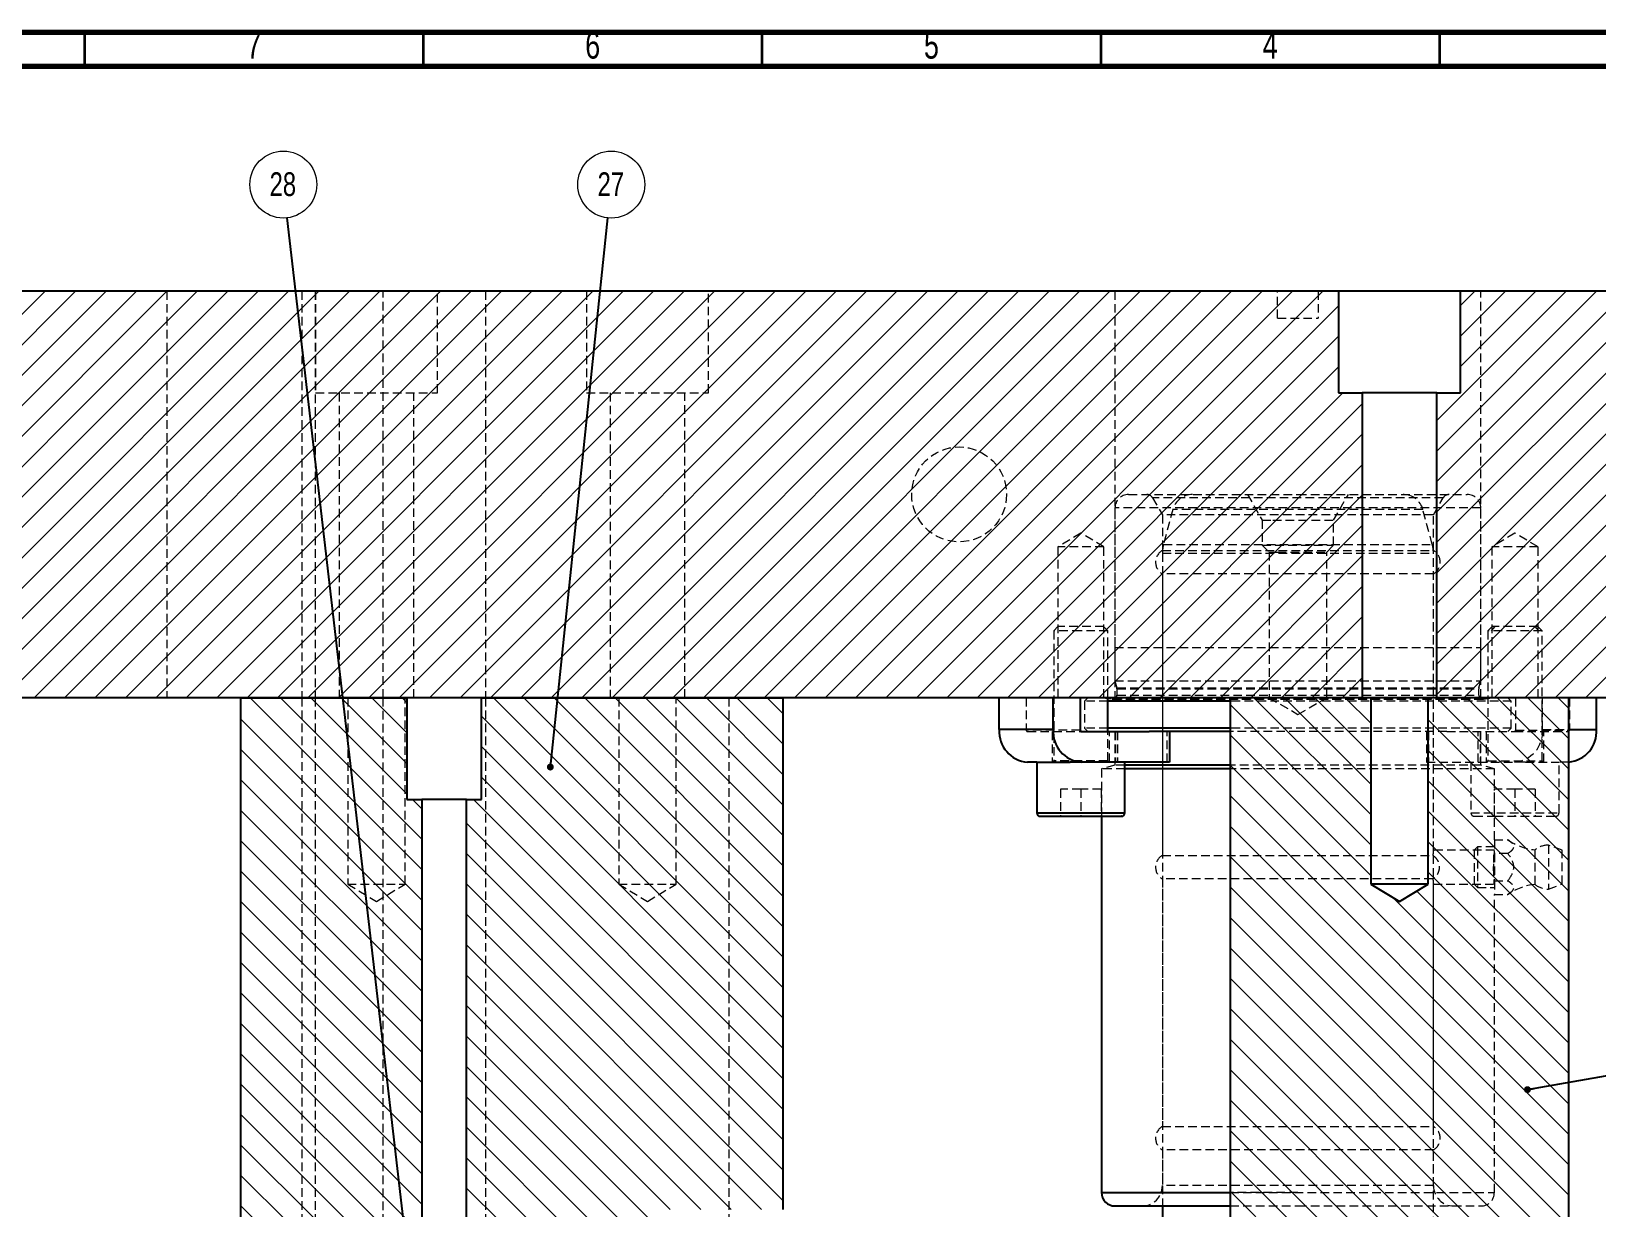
# Model space of a CAD drawing. Header units: millimetres. Extents: x 5 to 1512, y -497 to 895.
# Drawn here: x 1142.1 to 1373.2, y 721.5 to 895.1 of the extents above; entities that cross this region are included whole.
import ezdxf

# ---------------------------------------------------------------- set-up
doc = ezdxf.new("R2010")
doc.units = ezdxf.units.MM
doc.linetypes.add('HIDDEN', pattern=[1.905, 1.27, -0.635])
doc.styles.add('SLDTEXTSTYLE13', font='TXT', dxfattribs={"width": 0.75})
doc.dimstyles.new('SLDDIMSTYLE0', dxfattribs={"dimtxt": 3.5, "dimasz": 3.302, "dimexe": 0, "dimexo": 0.0625, "dimgap": 0.875, "dimtad": 1, "dimrnd": 1e-09, "dimzin": 12, "dimdsep": 46, "dimtxsty": 'SLDTEXTSTYLE13', "dimsah": 1, "dimcen": 0.09, "dimadec": 0, "dimazin": 3, "dimtfac": 1, "dimtofl": 0, "dimtmove": 0, "dimatfit": 3, "dimfxl": 1, "dimfrac": 2, "dimtolj": 1, "dimtzin": 12, "dimarcsym": 0})
doc.dimstyles.new('SLDDIMSTYLE2', dxfattribs={"dimtxt": 0.18, "dimasz": 1.016, "dimexe": 0, "dimexo": 0.0625, "dimgap": 0, "dimtad": 0, "dimtih": 1, "dimtoh": 1, "dimdec": 0, "dimrnd": 1e-09, "dimzin": 0, "dimdsep": 46, "dimtxsty": 'Standard', "dimblk1": 'DOT', "dimblk2": 'DOT', "dimsah": 1, "dimcen": 0.09, "dimadec": 0, "dimazin": 0, "dimtfac": 1.016, "dimtdec": 0, "dimtofl": 0, "dimtmove": 0, "dimatfit": 3, "dimldrblk": 'DOT', "dimfxl": 1, "dimfrac": 2, "dimtolj": 1, "dimtzin": 0, "dimarcsym": 0})

# ---------------------------------------------------------------- blocks, each defined once
blk = doc.blocks.new('_D_5')
at = {"color": 7, "linetype": 'Continuous', "lineweight": 18}
for p, q in [((1380.05, 796.78), (1449.33, 796.78)), ((1448.33, 796.78), (1448.33, 704.28)), ((1369.05, 704.28), (1449.33, 704.28))]:
    blk.add_line(p, q, dxfattribs=at)
for points in [[(1448.33, 796.78), (1447.82, 793.48), (1448.84, 793.48)], [(1448.33, 704.28), (1448.84, 707.58), (1447.82, 707.58)]]:
    blk.add_solid(points, dxfattribs=at)
at = {"color": 7, "linetype": 'Continuous', "lineweight": 18, "insert": (1443.82, 749.5), "char_height": 3.5, "attachment_point": 1, "rotation": 90, "style": 'SLDTEXTSTYLE13'}
blk.add_mtext('92,50', dxfattribs=at)
blk = doc.blocks.new('SW_NOTE_25')
at = {"color": 0, "linetype": 'Continuous', "lineweight": 0}
blk.add_circle((0.51, 4.91), 4.94, dxfattribs=at)
at = {"color": 0, "linetype": 'Continuous', "lineweight": 0, "insert": (0.44, 6.72), "char_height": 3.5, "attachment_point": 2, "style": 'SLDTEXTSTYLE13'}
blk.add_mtext('27', dxfattribs=at)
blk = doc.blocks.new('_Dot')
at = {"color": 0, "linetype": 'ByBlock', "lineweight": -2}
blk.add_line((-0.5, 0), (-1, 0), dxfattribs=at)
at = {"color": 0, "linetype": 'ByBlock', "const_width": 0.5}
blk.add_lwpolyline([(-0.25, 0, 1), (0.25, 0, 1)], format="xyb", close=True, dxfattribs=at)
blk = doc.blocks.new('SW_NOTE_26')
at = {"color": 0, "linetype": 'Continuous', "lineweight": 0}
blk.add_circle((-0.57, 4.91), 4.94, dxfattribs=at)
at = {"color": 0, "linetype": 'Continuous', "lineweight": 0, "insert": (-0.64, 6.72), "char_height": 3.5, "attachment_point": 2, "style": 'SLDTEXTSTYLE13'}
blk.add_mtext('28', dxfattribs=at)

msp = doc.modelspace()

# ---------------------------------------------------------------- hatches: boundary and pattern name
at = {"linetype": 'Continuous', "lineweight": 18}
h = msp.add_hatch(dxfattribs=at)
h.set_pattern_fill('ANSI31', style=0)
h.paths.add_polyline_path([(1335.05, 841.78), (1335.05, 856.78), (1128.05, 856.78), (1128.05, 841.78), (1124.55, 841.78), (1124.55, 796.78), (1338.55, 796.78), (1338.55, 841.78)], flags=0)
h = msp.add_hatch(dxfattribs=at)
h.set_pattern_fill('ANSI31', style=0)
h.paths.add_polyline_path([(1379.05, 796.78), (1379.05, 856.78), (1353.05, 856.78), (1353.05, 841.78), (1349.55, 841.78), (1349.55, 796.78)], flags=0)
h = msp.add_hatch(dxfattribs=at)
h.set_pattern_fill('ANSI31', angle=90, style=0)
h.paths.add_polyline_path([(1197.55, 796.78), (1173.05, 796.78), (1173.05, 719.28), (1199.75, 719.28), (1199.75, 781.78), (1197.55, 781.78)], flags=0)
h = msp.add_hatch(dxfattribs=at)
h.set_pattern_fill('ANSI31', angle=90, style=0)
edge = h.paths.add_edge_path(flags=0)
edge.add_line((1206.35, 719.28), (1213.05, 719.28))
edge.add_line((1213.05, 719.28), (1213.05, 693.28))
edge.add_line((1213.05, 693.28), (1225.05, 693.28))
edge.add_arc((1225.05, 689.28), 4, 78.46526, 90, ccw=False)
edge.add_line((1225.85, 693.199), (1232.85, 691.77))
edge.add_arc((1233.05, 692.75), 1, 258.46526, 360)
edge.add_line((1234.05, 692.75), (1234.05, 721.28))
edge.add_line((1234.05, 721.28), (1253.05, 721.28))
edge.add_line((1253.05, 721.28), (1253.05, 796.78))
edge.add_line((1253.05, 796.78), (1208.55, 796.78))
edge.add_line((1208.55, 796.78), (1208.55, 781.78))
edge.add_line((1208.55, 781.78), (1206.35, 781.78))
edge.add_line((1206.35, 781.78), (1206.35, 719.28))
h = msp.add_hatch(dxfattribs=at)
h.set_pattern_fill('ANSI31', angle=90, style=0)
h.paths.add_polyline_path([(1319.05, 796.78), (1319.05, 705.28), (1320.05, 704.28), (1368.05, 704.28), (1369.05, 705.28), (1369.05, 796.78), (1348.3, 796.78), (1348.3, 769.28), (1344.05, 766.726), (1339.8, 769.28), (1339.8, 796.78)], flags=0)

# ---------------------------------------------------------------- linework, layer by layer
at = {"color": 7, "linetype": 'Continuous', "lineweight": 70}
for p, q in [((5, 895), (1495, 895)), ((10, 890), (1490, 890))]:
    msp.add_line(p, q, dxfattribs=at)
at = {"color": 7, "linetype": 'Continuous', "lineweight": 35}
for p, q in [((1150, 890), (1150, 895)), ((1200, 890), (1200, 895)), ((1250, 890), (1250, 895)), ((1300, 890), (1300, 895)), ((1350, 890), (1350, 895))]:
    msp.add_line(p, q, dxfattribs=at)
at = {"color": 7, "linetype": 'Continuous', "lineweight": 25}
for p, q in [((1335.05, 856.78), (1128.05, 856.78)), ((1335.05, 856.78), (1335.05, 841.78)), ((1353.05, 856.78), (1335.05, 856.78)), ((1353.05, 841.78), (1353.05, 856.78)), ((1379.05, 856.78), (1353.05, 856.78)), ((1335.05, 841.78), (1338.55, 841.78)), ((1338.55, 841.78), (1338.55, 796.78)), ((1349.55, 841.78), (1338.55, 841.78)), ((1349.55, 796.78), (1349.55, 841.78)), ((1349.55, 841.78), (1353.05, 841.78)), ((1338.55, 796.78), (1124.55, 796.78)), ((1173.05, 719.28), (1173.05, 796.78)), ((1173.05, 796.78), (1197.55, 796.78)), ((1197.55, 796.78), (1197.55, 781.78)), ((1208.55, 781.78), (1208.55, 796.78)), ((1208.55, 796.78), (1253.05, 796.78)), ((1253.05, 796.78), (1253.05, 721.28)), ((1284.978, 792.08), (1284.978, 796.78)), ((1292.928, 792.08), (1292.928, 796.78)), ((1296.912, 796.78), (1296.912, 791.98)), ((1301.007, 791.78), (1301.007, 796.78)), ((1319.05, 796.28), (1301.007, 796.28)), ((1339.8, 796.78), (1319.05, 796.78)), ((1319.05, 796.78), (1319.05, 705.28)), ((1339.8, 796.78), (1339.8, 769.28)), ((1348.3, 796.78), (1339.8, 796.78)), ((1348.3, 769.28), (1348.3, 796.78)), ((1369.05, 796.78), (1348.3, 796.78)), ((1379.05, 796.78), (1349.55, 796.78)), ((1369.05, 705.28), (1369.05, 796.78)), ((1373.122, 792.08), (1373.122, 796.78)), ((1292.928, 792.08), (1284.978, 792.08)), ((1297.085, 791.78), (1307.076, 791.78)), ((1319.05, 792.28), (1301.007, 792.28)), ((1319.05, 791.78), (1307.076, 791.78)), ((1310.076, 791.78), (1310.076, 787.28)), ((1290.507, 787.28), (1289.135, 787.28)), ((1290.507, 787.28), (1290.507, 779.78)), ((1290.507, 787.28), (1295.456, 787.28)), ((1297.085, 787.28), (1295.456, 787.28)), ((1310.076, 787.28), (1297.085, 787.28)), ((1303.507, 779.78), (1303.507, 787.28)), ((1319.05, 786.816), (1303.507, 786.816)), ((1319.05, 786.28), (1303.507, 786.28)), ((1197.55, 781.78), (1199.75, 781.78)), ((1199.75, 781.78), (1199.75, 719.28)), ((1206.35, 781.78), (1199.75, 781.78)), ((1206.35, 719.28), (1206.35, 781.78)), ((1206.35, 781.78), (1208.55, 781.78)), ((1300.05, 779.28), (1300.05, 723.78)), ((1339.8, 769.28), (1344.05, 766.726)), ((1348.3, 769.28), (1339.8, 769.28)), ((1344.05, 766.726), (1348.3, 769.28)), ((1309.05, 721.78), (1309.05, 661.78))]:
    msp.add_line(p, q, dxfattribs=at)
at = {"color": 7, "linetype": 'HIDDEN', "lineweight": 18}
for p, q in [((1162.121, 856.78), (1162.121, 796.78)), ((1182.05, 856.78), (1182.05, 796.78)), ((1183.999, 856.78), (1183.999, 796.78)), ((1184.05, 856.78), (1184.05, 841.78)), ((1194.05, 796.78), (1194.05, 856.78)), ((1202.05, 841.78), (1202.05, 856.78)), ((1209.136, 856.78), (1209.136, 796.78)), ((1224.05, 856.78), (1224.05, 841.78)), ((1242.05, 841.78), (1242.05, 856.78)), ((1302.05, 856.78), (1302.05, 796.78)), ((1326.05, 852.78), (1326.05, 856.78)), ((1332.05, 856.78), (1332.05, 852.78)), ((1356.05, 796.78), (1356.05, 856.78)), ((1326.05, 852.78), (1332.05, 852.78)), ((1184.05, 841.78), (1202.05, 841.78)), ((1187.55, 841.78), (1187.55, 796.78)), ((1198.55, 796.78), (1198.55, 841.78)), ((1224.05, 841.78), (1242.05, 841.78)), ((1227.55, 841.78), (1227.55, 796.78)), ((1238.55, 796.78), (1238.55, 841.78)), ((1307.601, 826.28), (1309.044, 823.78)), ((1350.5, 826.28), (1307.645, 826.28)), ((1321.6, 826.78), (1323.8, 822.969)), ((1334.3, 822.969), (1336.5, 826.78)), ((1349.056, 823.78), (1350.5, 826.28)), ((1302.055, 824.78), (1302.055, 804.18)), ((1356.034, 824.78), (1302.066, 824.78)), ((1349.056, 823.78), (1309.044, 823.78)), ((1309.044, 823.78), (1309.044, 818.512)), ((1310.598, 824.556), (1309.221, 819.416)), ((1347.477, 824.556), (1310.601, 824.556)), ((1323.8, 822.969), (1325.338, 822.969)), ((1323.8, 822.969), (1323.8, 819.28)), ((1325.338, 822.969), (1334.3, 822.969)), ((1334.3, 819.28), (1334.3, 822.969)), ((1348.88, 819.416), (1347.503, 824.556)), ((1349.056, 818.512), (1349.056, 823.78)), ((1356.045, 804.18), (1356.045, 824.78)), ((1297.007, 821.073), (1293.607, 819.03)), ((1300.407, 819.03), (1297.007, 821.073)), ((1361.093, 821.073), (1357.693, 819.03)), ((1364.493, 819.03), (1361.093, 821.073)), ((1300.407, 819.03), (1293.607, 819.03)), ((1293.607, 819.03), (1293.607, 796.78)), ((1300.407, 796.78), (1300.407, 819.03)), ((1309.044, 818.512), (1349.056, 818.512)), ((1309.05, 818.121), (1309.05, 721.78)), ((1309.053, 818.121), (1349.025, 818.121)), ((1309.224, 819.416), (1348.855, 819.416)), ((1323.8, 819.28), (1334.3, 819.28)), ((1323.8, 819.28), (1324.8, 818.28)), ((1324.8, 818.28), (1326.045, 818.28)), ((1324.8, 818.28), (1324.8, 796.78)), ((1326.045, 818.28), (1333.3, 818.28)), ((1333.3, 818.28), (1334.3, 819.28)), ((1333.3, 796.78), (1333.3, 818.28)), ((1349.05, 661.78), (1349.05, 818.121)), ((1364.493, 819.03), (1357.693, 819.03)), ((1357.693, 819.03), (1357.693, 796.78)), ((1364.493, 796.78), (1364.493, 819.03)), ((1349.056, 815.048), (1309.044, 815.048)), ((1309.044, 815.048), (1309.044, 773.512)), ((1349.056, 774.28), (1349.056, 815.048)), ((1293.632, 807.28), (1293.007, 806.655)), ((1297.007, 806.655), (1293.007, 806.655)), ((1293.007, 806.655), (1293.007, 787.48)), ((1300.382, 807.28), (1293.632, 807.28)), ((1301.007, 806.655), (1297.007, 806.655)), ((1301.007, 806.655), (1300.382, 807.28)), ((1301.007, 796.78), (1301.007, 806.655)), ((1357.718, 807.28), (1357.093, 806.655)), ((1361.093, 806.655), (1357.093, 806.655)), ((1357.093, 806.655), (1357.093, 787.48)), ((1357.629, 806.655), (1358.171, 807.28)), ((1364.468, 807.28), (1357.718, 807.28)), ((1365.093, 806.655), (1361.093, 806.655)), ((1364.016, 807.28), (1364.557, 806.655)), ((1365.093, 806.655), (1364.468, 807.28)), ((1365.093, 787.48), (1365.093, 806.655)), ((1302.04, 804.18), (1356.06, 804.18)), ((1302.04, 804.18), (1302.04, 799.28)), ((1356.06, 799.28), (1356.06, 804.18)), ((1302.04, 799.28), (1356.06, 799.28)), ((1302.04, 799.28), (1302.32, 798.236)), ((1302.34, 798.081), (1302.34, 797.175)), ((1302.365, 798.236), (1355.736, 798.236)), ((1302.386, 798.081), (1355.715, 798.081)), ((1302.386, 797.175), (1355.715, 797.175)), ((1355.76, 797.175), (1355.76, 798.081)), ((1355.781, 798.236), (1356.06, 799.28)), ((1182.05, 796.78), (1182.05, 719.28)), ((1183.999, 796.78), (1183.999, 719.28)), ((1188.8, 796.78), (1188.8, 769.28)), ((1194.05, 719.28), (1194.05, 796.78)), ((1197.3, 769.28), (1197.3, 796.78)), ((1209.136, 796.78), (1209.136, 719.28)), ((1228.8, 796.78), (1228.8, 769.28)), ((1237.3, 769.28), (1237.3, 796.78)), ((1245.05, 796.78), (1245.05, 689.281)), ((1288.962, 796.78), (1288.962, 791.98)), ((1298.05, 796.78), (1297.55, 796.28)), ((1301.007, 796.28), (1297.55, 796.28)), ((1297.55, 796.28), (1297.55, 792.28)), ((1300.24, 796.78), (1301.657, 796.581)), ((1356.444, 796.581), (1301.702, 796.581)), ((1301.74, 796.575), (1356.36, 796.575)), ((1360.55, 796.28), (1319.05, 796.28)), ((1324.8, 796.78), (1329.05, 794.326)), ((1329.05, 794.326), (1333.3, 796.78)), ((1356.444, 796.581), (1357.86, 796.78)), ((1360.55, 796.28), (1360.05, 796.78)), ((1360.55, 792.28), (1360.55, 796.28)), ((1361.189, 796.78), (1361.189, 791.98)), ((1365.172, 792.08), (1365.172, 796.78)), ((1369.139, 796.78), (1369.139, 791.98)), ((1284.978, 792.08), (1292.928, 792.08)), ((1296.912, 791.98), (1288.962, 791.98)), ((1289.135, 791.78), (1297.085, 791.78)), ((1292.757, 791.78), (1292.757, 787.28)), ((1301.007, 792.28), (1297.55, 792.28)), ((1297.55, 792.28), (1298.05, 791.78)), ((1301.007, 787.48), (1301.007, 791.78)), ((1301.257, 787.28), (1301.257, 791.78)), ((1302.05, 791.78), (1302.05, 786.816)), ((1302.126, 791.78), (1302.126, 787.28)), ((1302.426, 791.78), (1302.426, 787.28)), ((1309.775, 787.28), (1309.775, 791.78)), ((1360.55, 792.28), (1319.05, 792.28)), ((1329.05, 791.78), (1319.05, 791.78)), ((1351.024, 791.78), (1329.05, 791.78)), ((1348.025, 791.78), (1348.025, 787.28)), ((1348.326, 791.78), (1348.326, 787.28)), ((1351.024, 791.78), (1361.015, 791.78)), ((1355.674, 787.28), (1355.674, 791.78)), ((1355.975, 791.78), (1355.975, 787.28)), ((1356.05, 786.816), (1356.05, 791.78)), ((1356.843, 791.78), (1356.843, 787.28)), ((1360.05, 791.78), (1360.55, 792.28)), ((1361.015, 791.78), (1368.965, 791.78)), ((1361.189, 791.98), (1369.139, 791.98)), ((1365.172, 792.08), (1373.122, 792.08)), ((1365.172, 792.08), (1369.05, 792.08)), ((1365.343, 787.28), (1365.343, 791.78)), ((1300.963, 787.48), (1293.007, 787.48)), ((1301.007, 787.48), (1293.052, 787.48)), ((1302.05, 786.816), (1300.05, 786.28)), ((1303.507, 786.28), (1300.05, 786.28)), ((1300.05, 786.28), (1300.05, 779.28)), ((1303.507, 786.816), (1302.05, 786.816)), ((1356.05, 786.816), (1319.05, 786.816)), ((1358.05, 786.28), (1319.05, 786.28)), ((1348.025, 787.28), (1361.015, 787.28)), ((1354.593, 787.28), (1354.593, 779.78)), ((1358.05, 786.28), (1356.05, 786.816)), ((1357.093, 787.48), (1365.049, 787.48)), ((1357.105, 787.48), (1365.082, 787.48)), ((1358.05, 775.821), (1358.05, 786.28)), ((1362.645, 787.28), (1361.015, 787.28)), ((1362.645, 787.28), (1367.593, 787.28)), ((1368.965, 787.28), (1367.593, 787.28)), ((1367.593, 779.78), (1367.593, 787.28)), ((1368.965, 787.28), (1369.05, 787.281)), ((1297.007, 783.28), (1294.007, 783.28)), ((1294.007, 783.28), (1294.007, 779.28)), ((1297.007, 783.28), (1297.007, 779.28)), ((1300.007, 783.28), (1297.007, 783.28)), ((1300.007, 783.28), (1300.007, 779.28)), ((1361.093, 783.28), (1358.093, 783.28)), ((1358.093, 779.28), (1358.093, 783.28)), ((1361.093, 783.28), (1361.093, 779.28)), ((1364.093, 783.28), (1361.093, 783.28)), ((1364.093, 783.28), (1364.093, 779.28)), ((1303.507, 779.78), (1290.507, 779.78)), ((1290.518, 779.78), (1303.496, 779.78)), ((1354.604, 779.78), (1367.582, 779.78)), ((1354.604, 779.78), (1367.582, 779.78)), ((1358.05, 774.28), (1349.056, 774.28)), ((1355.55, 774.78), (1355.05, 774.28)), ((1355.05, 774.28), (1355.05, 769.28)), ((1355.55, 774.78), (1355.55, 768.78)), ((1358.05, 774.78), (1355.55, 774.78)), ((1358.05, 775.821), (1360.05, 775.821)), ((1358.05, 775.821), (1358.05, 773.8)), ((1364.05, 769.218), (1364.05, 774.341)), ((1366.05, 775.03), (1366.05, 768.53)), ((1368.05, 774.28), (1366.05, 775.03)), ((1368.05, 769.28), (1368.05, 774.28)), ((1309.044, 773.512), (1348.975, 773.512)), ((1360.05, 773.8), (1358.05, 773.8)), ((1358.05, 773.8), (1358.05, 769.759)), ((1348.975, 770.048), (1309.044, 770.048)), ((1309.044, 770.048), (1309.044, 733.512)), ((1358.05, 769.759), (1358.05, 767.738)), ((1358.05, 769.759), (1360.05, 769.759)), ((1188.8, 769.28), (1197.3, 769.28)), ((1188.8, 769.28), (1193.05, 766.726)), ((1193.05, 766.726), (1197.3, 769.28)), ((1228.8, 769.28), (1237.3, 769.28)), ((1228.8, 769.28), (1233.05, 766.726)), ((1233.05, 766.726), (1237.3, 769.28)), ((1349.056, 733.512), (1349.056, 769.28)), ((1349.056, 769.28), (1358.05, 769.28)), ((1355.05, 769.28), (1355.55, 768.78)), ((1355.55, 768.78), (1358.05, 768.78)), ((1358.05, 767.738), (1360.05, 767.738)), ((1358.05, 723.78), (1358.05, 767.738)), ((1366.05, 768.53), (1368.05, 769.28)), ((1309.044, 733.512), (1349.056, 733.512)), ((1349.056, 730.048), (1309.044, 730.048)), ((1309.044, 730.048), (1309.044, 724.78)), ((1349.056, 724.78), (1349.056, 730.048)), ((1329.05, 723.78), (1300.05, 723.78)), ((1349.045, 724.78), (1309.056, 724.78)), ((1319.05, 723.78), (1358.039, 723.78))]:
    msp.add_line(p, q, dxfattribs=at)
at = {"color": 8, "linetype": 'Continuous', "lineweight": 25}
for p, q in [((1369.05, 792.08), (1373.122, 792.08)), ((1290.507, 779.78), (1297.007, 779.78)), ((1297.007, 779.78), (1303.507, 779.78)), ((1300.05, 723.78), (1319.05, 723.78))]:
    msp.add_line(p, q, dxfattribs=at)
at = {"color": 7, "linetype": 'HIDDEN', "lineweight": 18}
msp.add_circle((1279.05, 826.78), 7, dxfattribs=at)
for centre, radius, start, end in [((1304.055, 824.78), 2, 90, 180), ((1306.735, 825.78), 1, 30, 90), ((1313.496, 823.78), 3, 90, 165), ((1344.605, 823.78), 3, 15, 90), ((1351.366, 825.78), 1, 90, 150), ((1354.045, 824.78), 2, 0, 90), ((1310.044, 816.78), 2, 120, 240), ((1314.05, 818.121), 5, 165, 180), ((1344.05, 818.121), 5, 0, 15), ((1348.056, 816.78), 2, 300, 60), ((1301.74, 797.175), 0.6, 270, 0), ((1301.74, 798.081), 0.6, 0, 15), ((1356.36, 798.081), 0.6, 165, 180), ((1356.36, 797.175), 0.6, 180, 270), ((1301.74, 797.175), 0.6, 262, 270), ((1356.36, 797.175), 0.6, 270, 278), ((1289.15, 791.967), 0.188, 176.19143, 265.59149), ((1360.669, 791.78), 4.513, 274.4018, 3.81138), ((1361.001, 791.967), 0.188, 274.40368, 3.8134), ((1368.951, 791.967), 0.188, 274.40606, 3.80614), ((1292.807, 787.48), 0.2, 270, 0), ((1301.207, 787.48), 0.2, 180, 270), ((1356.893, 787.48), 0.2, 270, 0), ((1365.293, 787.48), 0.2, 180, 270), ((1355.093, 779.78), 0.5, 180, 270), ((1367.093, 779.78), 0.5, 270, 0), ((1364.783, 782.469), 8.161, 234.49167, 264.84636), ((1366.05, 771.78), 3.25, 90, 127.97987), ((1310.044, 771.78), 2, 120, 240), ((1364.783, 761.09), 8.161, 95.15364, 125.53745), ((1366.05, 771.78), 3.25, 232.02013, 270), ((1310.044, 731.78), 2, 120, 240), ((1348.056, 731.78), 2, 300, 60), ((1306.044, 724.78), 3, 270, 0), ((1352.056, 724.78), 3, 180, 270), ((1356.05, 723.78), 2, 270, 0)]:
    msp.add_arc(centre, radius, start, end, dxfattribs=at)
at = {"color": 7, "linetype": 'Continuous', "lineweight": 25}
for centre, radius, start, end in [((1289.482, 791.78), 4.513, 176.1887, 265.59812), ((1297.432, 791.78), 4.513, 176.18862, 265.5982), ((1297.1, 791.967), 0.188, 176.19579, 265.59201), ((1368.607, 791.784), 4.525, 275.62142, 3.74889), ((1291.007, 779.78), 0.5, 180, 270), ((1303.007, 779.78), 0.5, 270, 0), ((1302.05, 723.78), 2, 180, 270)]:
    msp.add_arc(centre, radius, start, end, dxfattribs=at)
at = {"color": 7, "linetype": 'HIDDEN', "lineweight": 18}
for points, knots in [([(1304.055, 826.78), (1304.136, 826.78), (1304.302, 826.78), (1305.456, 826.78), (1306.818, 826.78), (1308.536, 826.78), (1311.25, 826.78), (1314.593, 826.78), (1317.533, 826.78), (1320.537, 826.78), (1324.386, 826.78), (1327.526, 826.78), (1329.05, 826.78)], [0, 0, 0, 0, 0.1164778, 0.239932, 0.3043015, 0.3686844, 0.5000001, 0.6313159, 0.6956852, 0.7600679, 0.8835225, 1, 1, 1, 1]), ([(1329.05, 826.78), (1330.575, 826.78), (1333.715, 826.78), (1337.563, 826.78), (1340.568, 826.78), (1343.507, 826.78), (1346.851, 826.78), (1349.564, 826.78), (1351.283, 826.78), (1352.645, 826.78), (1353.798, 826.78), (1353.965, 826.78), (1354.045, 826.78)], [0, 0, 0, 0, 0.1164778, 0.2399321, 0.3043015, 0.3686841, 0.4999999, 0.6313158, 0.6956852, 0.7600679, 0.8835222, 1, 1, 1, 1]), ([(1355.118, 779.28), (1355.111, 779.28), (1355.077, 779.28), (1355.268, 779.28), (1355.697, 779.28), (1356.538, 779.28), (1357.48, 779.28), (1358.093, 779.28)], [0, 0, 0, 0, 0.05295519, 0.25032826, 0.44770131, 0.64097194, 1, 1, 1, 1]), ([(1358.093, 779.28), (1358.787, 779.28), (1359.854, 779.28), (1361.438, 779.28), (1362.657, 779.28), (1363.812, 779.28), (1365.14, 779.28), (1366.402, 779.28), (1367.052, 779.28), (1367.065, 779.28), (1367.069, 779.28)], [0, 0, 0, 0, 0.1796319, 0.2763315, 0.3750821, 0.4738335, 0.5705322, 0.7501644, 0.9297959, 1, 1, 1, 1]), ([(1349.056, 774.28), (1349.053, 774.252), (1349.046, 774.197), (1349.006, 773.858), (1348.982, 773.589), (1348.975, 773.512)], [0, 0, 0, 0, 0.4163753, 0.8326648, 1, 1, 1, 1]), ([(1357.942, 771.78), (1357.945, 772.06), (1357.95, 772.621), (1357.984, 773.368), (1358.022, 773.938), (1358.046, 774.228), (1358.053, 774.311), (1358.042, 774.184), (1358.009, 773.771), (1357.971, 773.134), (1357.944, 772.344), (1357.94, 771.49), (1357.96, 770.67), (1357.997, 769.975), (1358.033, 769.482), (1358.049, 769.3), (1358.052, 769.264), (1358.042, 769.375), (1358.009, 769.788), (1357.971, 770.425), (1357.946, 771.128), (1357.944, 771.594), (1357.942, 771.78)], [0, 0, 0, 0, 0.0535441, 0.107083, 0.1607472, 0.2144933, 0.2500295, 0.3035736, 0.3571128, 0.4107762, 0.4645234, 0.5181339, 0.5716021, 0.6251435, 0.6788595, 0.732579, 0.7499711, 0.8035154, 0.857055, 0.9107185, 0.9644648, 1, 1, 1, 1]), ([(1360.05, 773.8), (1360.309, 773.989), (1360.706, 774.277), (1360.967, 774.738), (1360.853, 775.169), (1360.464, 775.52), (1360.154, 775.746), (1360.05, 775.821)], [0, 0, 0, 0, 0.3059344, 0.4679072, 0.6311026, 0.8764829, 1, 1, 1, 1]), ([(1348.975, 773.512), (1349.155, 773.374), (1349.517, 773.099), (1349.834, 772.47), (1349.938, 771.797), (1349.852, 771.192), (1349.628, 770.67), (1349.325, 770.289), (1349.072, 770.115), (1348.975, 770.048)], [0, 0, 0, 0, 0.1742364, 0.3491001, 0.5032315, 0.6338374, 0.7633762, 0.9089559, 1, 1, 1, 1]), ([(1360.05, 769.759), (1360.286, 770.102), (1360.669, 770.66), (1360.904, 771.381), (1360.937, 771.963), (1360.758, 772.776), (1360.332, 773.393), (1360.05, 773.8)], [0, 0, 0, 0, 0.27899265, 0.45384053, 0.50032033, 0.6699561, 1, 1, 1, 1]), ([(1348.975, 770.048), (1348.993, 769.865), (1349.028, 769.499), (1349.054, 769.3), (1349.056, 769.284), (1349.056, 769.28)], [0, 0, 0, 0, 0.4186298, 0.8373372, 1, 1, 1, 1]), ([(1360.05, 767.738), (1360.309, 767.927), (1360.706, 768.215), (1360.967, 768.676), (1360.853, 769.107), (1360.464, 769.458), (1360.154, 769.683), (1360.05, 769.759)], [0, 0, 0, 0, 0.3059363, 0.4679089, 0.6311057, 0.8764855, 1, 1, 1, 1]), ([(1319.05, 721.78), (1319.071, 721.78), (1320.677, 721.78), (1324.026, 721.78), (1327.408, 721.78), (1329.05, 721.78)], [0, 0, 0, 0, 0.0065991, 0.5177428, 1, 1, 1, 1]), ([(1329.05, 721.78), (1330.697, 721.78), (1334.089, 721.78), (1338.246, 721.78), (1341.492, 721.78), (1344.667, 721.78), (1348.279, 721.78), (1351.21, 721.78), (1353.067, 721.78), (1354.538, 721.78), (1355.784, 721.78), (1355.963, 721.78), (1356.05, 721.78)], [0, 0, 0, 0, 0.1164775, 0.2399322, 0.3043146, 0.3686841, 0.5, 0.6313158, 0.6956981, 0.7600677, 0.8835225, 1, 1, 1, 1])]:
    msp.add_open_spline(points, degree=3, knots=knots, dxfattribs=at)
at = {"color": 7, "linetype": 'Continuous', "lineweight": 25}
for points, knots in [([(1291.032, 779.28), (1291.036, 779.28), (1291.049, 779.28), (1291.699, 779.28), (1292.961, 779.28), (1294.289, 779.28), (1295.444, 779.28), (1296.663, 779.28), (1298.247, 779.28), (1299.314, 779.28), (1300.007, 779.28)], [0, 0, 0, 0, 0.07020403, 0.24983589, 0.42946797, 0.52616662, 0.62491803, 0.72366857, 0.82036814, 1, 1, 1, 1]), ([(1300.007, 779.28), (1300.62, 779.28), (1301.563, 779.28), (1302.404, 779.28), (1302.833, 779.28), (1303.024, 779.28), (1302.99, 779.28), (1302.983, 779.28)], [0, 0, 0, 0, 0.35902806, 0.55229869, 0.74967174, 0.94704481, 1, 1, 1, 1]), ([(1302.05, 721.78), (1302.138, 721.78), (1302.317, 721.78), (1303.563, 721.78), (1305.034, 721.78), (1306.891, 721.78), (1309.821, 721.78), (1313.437, 721.78), (1316.585, 721.78), (1318.235, 721.78), (1319.05, 721.78)], [0, 0, 0, 0, 0.1535683, 0.3163355, 0.401219, 0.4860867, 0.6592185, 0.8323502, 0.917234, 1, 1, 1, 1])]:
    msp.add_open_spline(points, degree=3, knots=knots, dxfattribs=at)

# ---------------------------------------------------------------- block references
at = {"color": 7, "linetype": 'Continuous', "lineweight": 0}
for name, p in [('SW_NOTE_26', (1179.869, 867.598)), ('SW_NOTE_25', (1227.196, 867.592))]:
    msp.add_blockref(name, p, dxfattribs=at)

# ---------------------------------------------------------------- texts
at = {"color": 7, "linetype": 'Continuous', "lineweight": 0, "char_height": 3.969, "attachment_point": 2, "style": 'SLDTEXTSTYLE13'}
for s, insert in [('7', (1174.96, 895.06)), ('6', (1224.96, 895.06)), ('5', (1274.96, 895.06)), ('4', (1324.96, 895.06))]:
    msp.add_mtext(s, dxfattribs=dict(at, insert=insert))

# ---------------------------------------------------------------- dimensions: what is measured, and where the dimension line sits
at = {"color": 7, "linetype": 'Continuous', "lineweight": 18}
dim = msp.add_linear_dim(base=(1448.331, 704.28), p1=(1379.05, 796.78), p2=(1368.05, 704.28), angle=90, dimstyle='SLDDIMSTYLE0', dxfattribs=at)
dim.commit()
dim.dimension.update_dxf_attribs({"geometry": '_D_5', "text_midpoint": (1448.331, 755.318), "dimtype": 160})

# ---------------------------------------------------------------- leaders
at = {"color": 7, "linetype": 'Continuous', "lineweight": 0}
for points in [[(1197.648, 714.439), (1179.869, 867.598)], [(1218.71, 786.549), (1227.196, 867.592)], [(1362.932, 738.953), (1421.625, 749.39)]]:
    msp.add_leader(points, dimstyle='SLDDIMSTYLE2', dxfattribs=at)

doc.saveas('drawing.dxf')
